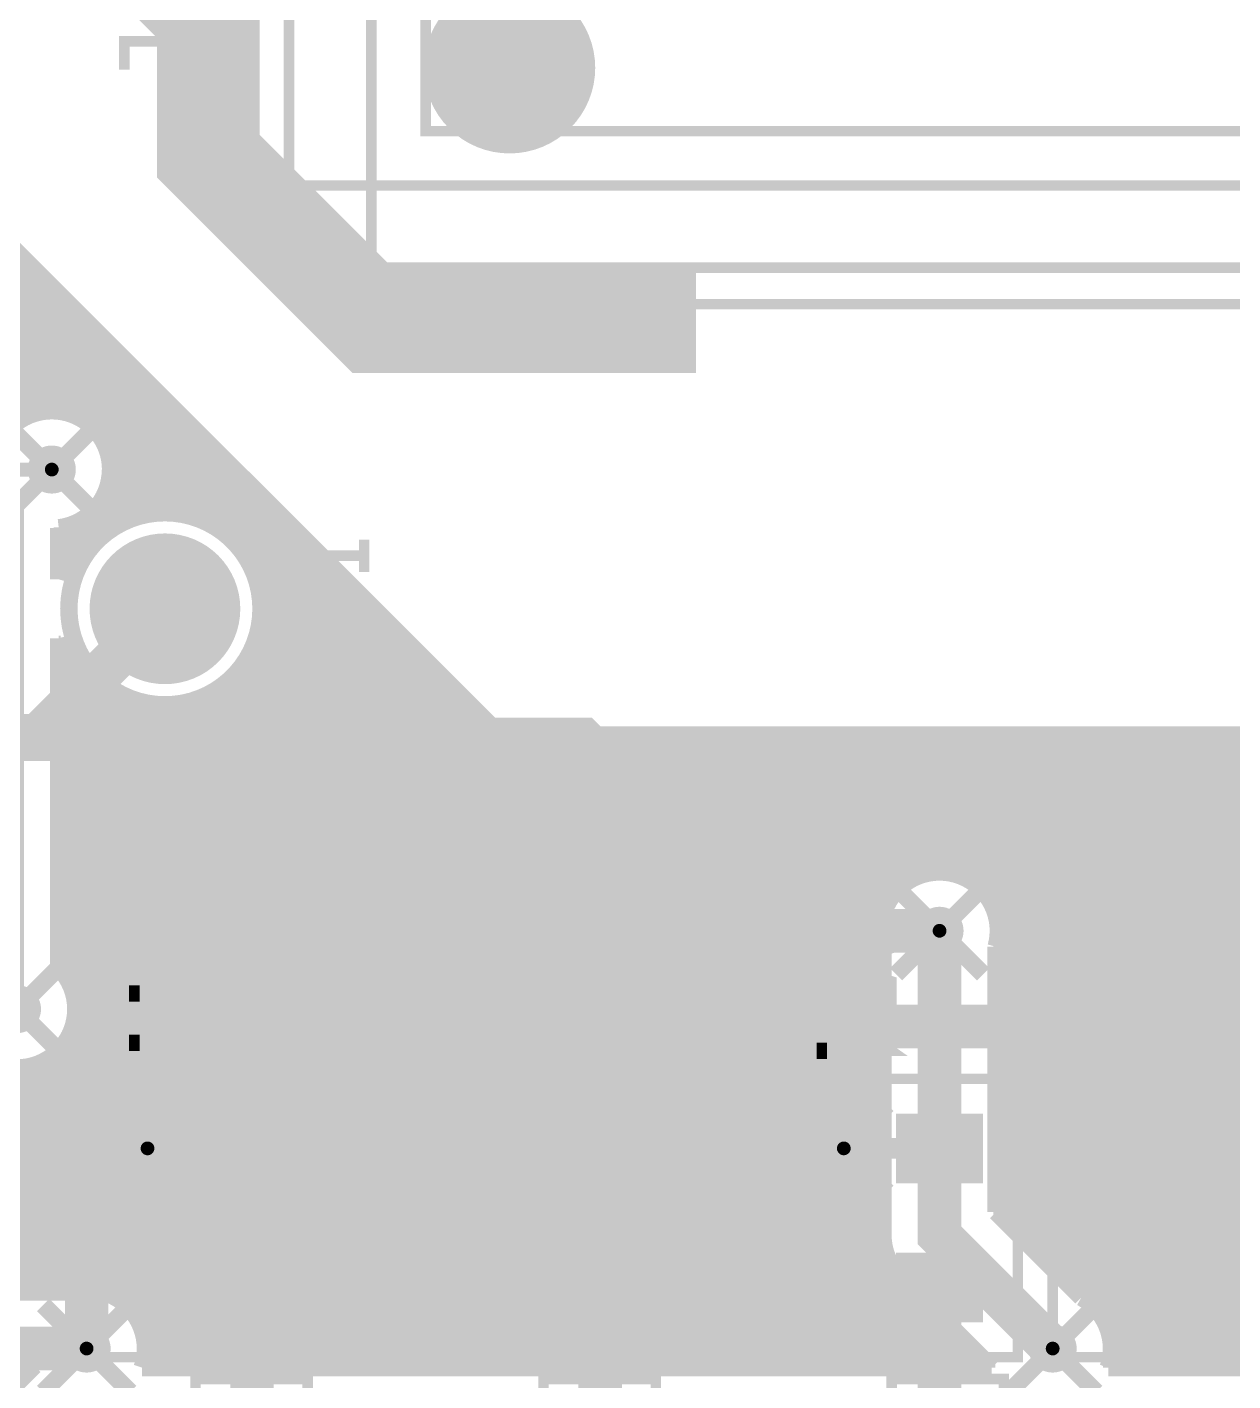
# Model space of a CAD drawing. Extents: x -20 to 155, y -91 to 215.
# Drawn here: x 56.41 to 74, y 173.52 to 193.27 of the extents above; entities that cross this region are included whole.
import ezdxf

# ---------------------------------------------------------------- set-up
doc = ezdxf.new("R2010")
doc.units = 0
doc.header["$MEASUREMENT"] = 0
doc.layers.get('0').update_dxf_attribs({"linetype": 'CONTINUOUS'})
for name, color, linetype in [('25-334-0_BOT', 7, 'CONTINUOUS'), ('25-334-0_DRD', 7, 'CONTINUOUS'), ('25-334-0_DRL', 2, 'CONTINUOUS'), ('25-334-0_IN1', 4, 'CONTINUOUS'), ('25-334-0_IN2', 3, 'CONTINUOUS'), ('25-334-0_SMB', 5, 'CONTINUOUS'), ('25-334-0_SMT', 10, 'CONTINUOUS'), ('25-334-0_SPT', 14, 'CONTINUOUS'), ('25-334-0_SST', 12, 'CONTINUOUS'), ('25-334-0_TOP', 11, 'CONTINUOUS'), ('THRUHOLE_TAP', 15, 'CONTINUOUS')]:
    doc.layers.add(name, color=color, linetype=linetype)

# ---------------------------------------------------------------- blocks, each defined once
blk = doc.blocks.new('ROUND_19')
at = {"const_width": 1.24968}
blk.add_lwpolyline([(-0.62484, 0, 1), (0.62484, 0, 1)], format="xyb", close=True, dxfattribs=at)
blk = doc.blocks.new('ROUND_28')
at = {"const_width": 1.09982}
blk.add_lwpolyline([(-0.54991, 0, 1), (0.54991, 0, 1)], format="xyb", close=True, dxfattribs=at)
blk = doc.blocks.new('ROUND_66')
at = {"const_width": 0.35052}
blk.add_lwpolyline([(-0.17526, 0, 1), (0.17526, 0, 1)], format="xyb", close=True, dxfattribs=at)
blk = doc.blocks.new('ROUND_3')
at = {"const_width": 0.50038}
blk.add_lwpolyline([(-0.25019, 0, 1), (0.25019, 0, 1)], format="xyb", close=True, dxfattribs=at)
blk = doc.blocks.new('ROUND_72')
at = {"const_width": 0.7493}
blk.add_lwpolyline([(-0.37465, 0, 1), (0.37465, 0, 1)], format="xyb", close=True, dxfattribs=at)
blk = doc.blocks.new('ROUND_86')
at = {"const_width": 0.10033}
blk.add_lwpolyline([(-0.050164, 0, 1), (0.050164, 0, 1)], format="xyb", close=True, dxfattribs=at)
blk = doc.blocks.new('ROUND_87')
at = {"const_width": 0.10033}
blk.add_lwpolyline([(-0.050164, 0, 1), (0.050164, 0, 1)], format="xyb", close=True, dxfattribs=at)
blk = doc.blocks.new('ROUND_23')
at = {"const_width": 0.35052}
blk.add_lwpolyline([(-0.17526, 0, 1), (0.17526, 0, 1)], format="xyb", close=True, dxfattribs=at)
blk = doc.blocks.new('ROUND_69')
at = {"const_width": 0.35052}
blk.add_lwpolyline([(-0.17526, 0, 1), (0.17526, 0, 1)], format="xyb", close=True, dxfattribs=at)
blk = doc.blocks.new('RECTANGLE_16')
blk.add_solid([(0.635, 0.508), (0.635, -0.508), (-0.635, 0.508), (-0.635, -0.508)])
blk = doc.blocks.new('ROUND_75')
at = {"const_width": 0.10033}
blk.add_lwpolyline([(-0.050164, 0, 1), (0.050164, 0, 1)], format="xyb", close=True, dxfattribs=at)

msp = doc.modelspace()

# ---------------------------------------------------------------- linework, layer by layer
at = {"layer": '25-334-0_BOT'}
for points, const_width in [([(54.1655, 192.0875), (63.5, 182.753)], 0.254), ([(56.49976, 189.75324), (46.90618, 189.75324)], 0.254), ([(56.4642, 189.7888), (56.4642, 187.6171)], 0.254), ([(56.6928, 189.5602), (56.6928, 187.67044)], 0.254), ([(56.72836, 189.52464), (47.03318, 189.52464)], 0.254), ([(56.95696, 189.29604), (47.08144, 189.29604)], 0.254), ([(56.9214, 189.3316), (56.9214, 187.66028)], 0.254), ([(57.18556, 189.06744), (47.06874, 189.06744)], 0.254), ([(57.15, 189.103), (57.15, 187.58408)], 0.254), ([(57.41416, 188.83884), (46.99, 188.83884)], 0.254), ([(57.3786, 188.8744), (57.3786, 187.41898)], 0.254), ([(57.64276, 188.61024), (46.81982, 188.61024)], 0.254), ([(57.6072, 188.6458), (57.6072, 186.99734)], 0.254), ([(57.87136, 188.38164), (46.355, 188.38164)], 0.254), ([(57.8358, 188.4172), (57.8358, 186.2836)], 0.254), ([(58.09996, 188.15304), (42.60596, 188.15304)], 0.254), ([(58.0644, 188.1886), (58.0644, 186.35218)], 0.254), ([(58.293, 187.96), (58.293, 186.38774)], 0.254), ([(58.32856, 187.92444), (42.83456, 187.92444)], 0.254), ([(58.55716, 187.69584), (43.06316, 187.69584)], 0.254), ([(58.5216, 187.7314), (58.5216, 186.39028)], 0.254), ([(58.78576, 187.46724), (57.3278, 187.46724)], 0.254), ([(58.7502, 187.5028), (58.7502, 186.35726)], 0.254), ([(59.01436, 187.23864), (57.51576, 187.23864)], 0.254), ([(58.9788, 187.2742), (58.9788, 186.29122)], 0.254), ([(59.24296, 187.01004), (57.60466, 187.01004)], 0.254), ([(59.2074, 187.0456), (59.2074, 186.18708)], 0.254), ([(56.769, 186.817), (56.261, 186.309), (56.261, 178.943)], 0.2032), ([(59.47156, 186.78144), (57.62498, 186.78144)], 0.254), ([(59.436, 186.817), (59.436, 186.0296)], 0.254), ([(57.6072, 186.63412), (57.6072, 186.17184)], 0.254), ([(59.6646, 186.5884), (59.6646, 185.80354)], 0.254), ([(59.70016, 186.55284), (57.58434, 186.55284)], 0.254), ([(57.3786, 186.21248), (57.3786, 186.00928)], 0.254), ([(57.95518, 186.32424), (57.47004, 186.32424)], 0.254), ([(59.92876, 186.32424), (58.88228, 186.32424)], 0.254), ([(59.8932, 186.3598), (59.8932, 185.42762)], 0.254), ([(57.15, 186.04738), (57.15, 185.77052)], 0.254), ([(57.48782, 186.09564), (57.23382, 186.09564)], 0.254), ([(60.15736, 186.09564), (59.34964, 186.09564)], 0.254), ([(60.1218, 186.1312), (60.1218, 173.7106)], 0.254), ([(56.8706, 185.9661), (56.8706, 185.21426)], 0.254), ([(57.23128, 185.86704), (56.8706, 185.86704)], 0.254), ([(56.9214, 185.97372), (56.9214, 185.36666)], 0.254), ([(60.38596, 185.86704), (59.60872, 185.86704)], 0.254), ([(60.3504, 185.9026), (60.3504, 173.7106)], 0.254), ([(57.05602, 185.63844), (56.8706, 185.63844)], 0.254), ([(60.61456, 185.63844), (59.78144, 185.63844)], 0.254), ([(60.579, 185.674), (60.579, 173.7106)], 0.254), ([(56.93918, 185.40984), (56.8706, 185.40984)], 0.254), ([(60.84316, 185.40984), (59.90082, 185.40984)], 0.254), ([(60.8076, 185.4454), (60.8076, 173.7106)], 0.254), ([(61.0362, 185.2168), (61.0362, 173.7106)], 0.254), ([(61.07176, 185.18124), (59.97702, 185.18124)], 0.254), ([(61.2648, 184.9882), (61.2648, 173.7106)], 0.254), ([(61.30036, 184.95264), (60.01766, 184.95264)], 0.254), ([(61.52896, 184.72404), (60.02528, 184.72404)], 0.254), ([(61.4934, 184.7596), (61.4934, 173.7106)], 0.254), ([(61.75756, 184.49544), (59.99988, 184.49544)], 0.254), ([(61.722, 184.531), (61.722, 173.7106)], 0.254), ([(56.8706, 184.35574), (56.8706, 179.54498)], 0.254), ([(56.89854, 184.26684), (56.8706, 184.26684)], 0.254), ([(56.9214, 184.20334), (56.9214, 179.4891)], 0.254), ([(61.98616, 184.26684), (59.94146, 184.26684)], 0.254), ([(61.9506, 184.3024), (61.9506, 173.7106)], 0.254), ([(56.99506, 184.03824), (56.8706, 184.03824)], 0.254), ([(62.21476, 184.03824), (59.8424, 184.03824)], 0.254), ([(59.8932, 184.13984), (59.8932, 173.7106)], 0.254), ([(62.1792, 184.0738), (62.1792, 173.7106)], 0.254), ([(57.14238, 183.80964), (56.8706, 183.80964)], 0.254), ([(62.44336, 183.80964), (59.69762, 183.80964)], 0.254), ([(62.4078, 183.8452), (62.4078, 173.7106)], 0.254), ([(57.15, 183.79948), (57.15, 174.83836)], 0.254), ([(59.6646, 183.76646), (59.6646, 173.7106)], 0.254), ([(62.6364, 183.6166), (62.6364, 173.7106)], 0.254), ([(57.3532, 183.58104), (56.8706, 183.58104)], 0.254), ([(57.3786, 183.56072), (57.3786, 174.8409)], 0.254), ([(59.436, 183.53786), (59.436, 173.7106)], 0.254), ([(62.67196, 183.58104), (59.48426, 183.58104)], 0.254), ([(57.68848, 183.35244), (56.8706, 183.35244)], 0.254), ([(57.6072, 183.39816), (57.6072, 174.77994)], 0.254), ([(57.8358, 183.2864), (57.8358, 174.64024)], 0.254), ([(58.0644, 183.21782), (58.0644, 174.33036)], 0.254), ([(58.7502, 183.2102), (58.7502, 173.7106)], 0.254), ([(58.9788, 183.27624), (58.9788, 173.7106)], 0.254), ([(62.90056, 183.35244), (59.14898, 183.35244)], 0.254), ([(59.2074, 183.38292), (59.2074, 173.7106)], 0.254), ([(62.865, 183.388), (62.865, 173.7106)], 0.254), ([(63.12916, 183.12384), (56.8706, 183.12384)], 0.254), ([(58.293, 183.18226), (58.293, 173.7106)], 0.254), ([(58.5216, 183.17972), (58.5216, 173.7106)], 0.254), ([(63.0936, 183.1594), (63.0936, 173.7106)], 0.254), ([(63.35776, 182.89524), (56.8706, 182.89524)], 0.254), ([(63.3222, 182.9308), (63.3222, 173.7106)], 0.254), ([(79.15656, 182.66664), (56.8706, 182.66664)], 0.254), ([(79.15148, 182.753), (63.5, 182.753)], 0.254), ([(63.5508, 182.753), (63.5508, 173.7106)], 0.254), ([(63.7794, 182.753), (63.7794, 173.7106)], 0.254), ([(64.008, 182.753), (64.008, 173.7106)], 0.254), ([(64.2366, 182.753), (64.2366, 173.7106)], 0.254), ([(64.4652, 182.753), (64.4652, 173.7106)], 0.254), ([(64.6938, 182.753), (64.6938, 173.7106)], 0.254), ([(64.9224, 182.753), (64.9224, 173.7106)], 0.254), ([(65.151, 182.753), (65.151, 173.7106)], 0.254), ([(65.3796, 182.753), (65.3796, 173.7106)], 0.254), ([(65.6082, 182.753), (65.6082, 173.7106)], 0.254), ([(65.8368, 182.753), (65.8368, 173.7106)], 0.254), ([(66.0654, 182.753), (66.0654, 173.7106)], 0.254), ([(66.294, 182.753), (66.294, 173.7106)], 0.254), ([(66.5226, 182.753), (66.5226, 173.7106)], 0.254), ([(66.7512, 182.753), (66.7512, 173.7106)], 0.254), ([(66.9798, 182.753), (66.9798, 173.7106)], 0.254), ([(67.2084, 182.753), (67.2084, 173.7106)], 0.254), ([(67.437, 182.753), (67.437, 173.7106)], 0.254), ([(67.6656, 182.753), (67.6656, 173.7106)], 0.254), ([(67.8942, 182.753), (67.8942, 173.7106)], 0.254), ([(68.1228, 182.753), (68.1228, 173.7106)], 0.254), ([(68.3514, 182.753), (68.3514, 173.7106)], 0.254), ([(68.58, 182.753), (68.58, 173.7106)], 0.254), ([(68.8086, 182.753), (68.8086, 173.7106)], 0.254), ([(69.0372, 182.753), (69.0372, 180.60162)], 0.254), ([(69.2658, 182.753), (69.2658, 180.81244)], 0.254), ([(69.4944, 182.753), (69.4944, 180.9115)], 0.254), ([(69.723, 182.753), (69.723, 180.94452)], 0.254), ([(69.9516, 182.753), (69.9516, 180.9115)], 0.254), ([(70.1802, 182.753), (70.1802, 180.81244)], 0.254), ([(70.4088, 182.753), (70.4088, 180.60162)], 0.254), ([(70.6374, 182.753), (70.6374, 175.89246)], 0.254), ([(70.866, 182.753), (70.866, 175.66386)], 0.254), ([(71.0946, 182.753), (71.0946, 175.43526)], 0.254), ([(71.3232, 182.753), (71.3232, 175.20666)], 0.254), ([(71.5518, 182.753), (71.5518, 174.97806)], 0.254), ([(71.7804, 182.753), (71.7804, 174.74946)], 0.254), ([(72.009, 182.753), (72.009, 174.56658)], 0.254), ([(72.2376, 182.753), (72.2376, 173.7106)], 0.254), ([(72.4662, 182.753), (72.4662, 173.7106)], 0.254), ([(72.6948, 182.753), (72.6948, 173.7106)], 0.254), ([(72.9234, 182.753), (72.9234, 173.7106)], 0.254), ([(73.152, 182.753), (73.152, 173.7106)], 0.254), ([(73.3806, 182.753), (73.3806, 173.7106)], 0.254), ([(73.6092, 182.753), (73.6092, 173.7106)], 0.254), ([(73.8378, 182.753), (73.8378, 173.7106)], 0.254), ([(74.0664, 182.753), (74.0664, 173.7106)], 0.254), ([(79.21244, 182.43804), (56.8706, 182.43804)], 0.254), ([(79.34706, 182.20944), (56.8706, 182.20944)], 0.254), ([(79.63662, 181.98084), (56.8706, 181.98084)], 0.254), ([(130.31724, 181.75224), (56.8706, 181.75224)], 0.254), ([(130.08864, 181.52364), (56.8706, 181.52364)], 0.254), ([(129.86004, 181.29504), (56.8706, 181.29504)], 0.254), ([(129.63144, 181.06644), (56.8706, 181.06644)], 0.254), ([(69.30898, 180.83784), (56.8706, 180.83784)], 0.254), ([(129.40284, 180.83784), (70.13448, 180.83784)], 0.254), ([(69.04228, 180.60924), (56.8706, 180.60924)], 0.254), ([(129.17424, 180.60924), (70.40118, 180.60924)], 0.254), ([(68.91782, 180.38064), (56.8706, 180.38064)], 0.254), ([(71.374, 173.99), (69.723, 175.641), (69.723, 180.086)], 0.635), ([(128.94564, 180.38064), (70.52818, 180.38064)], 0.254), ([(68.86702, 180.15204), (56.8706, 180.15204)], 0.254), ([(128.71704, 180.15204), (70.57644, 180.15204)], 0.254), ([(68.87972, 179.92344), (56.8706, 179.92344)], 0.254), ([(68.8975, 179.85232), (68.8975, 175.641)], 0.254), ([(70.5485, 179.85232), (70.5485, 175.98136)], 0.254), ([(128.48844, 179.92344), (70.56374, 179.92344)], 0.254), ([(68.8975, 179.69484), (56.8706, 179.69484)], 0.254), ([(128.25984, 179.69484), (70.5485, 179.69484)], 0.254), ([(68.8975, 179.46624), (56.93918, 179.46624)], 0.254), ([(128.03124, 179.46624), (70.5485, 179.46624)], 0.254), ([(68.8975, 179.23764), (57.06618, 179.23764)], 0.254), ([(88.72474, 179.23764), (70.5485, 179.23764)], 0.254), ([(68.8975, 179.00904), (57.11444, 179.00904)], 0.254), ([(88.38946, 179.00904), (70.5485, 179.00904)], 0.254), ([(68.8975, 178.78044), (57.10174, 178.78044)], 0.254), ([(88.24214, 178.78044), (70.5485, 178.78044)], 0.254), ([(68.8975, 178.55184), (57.023, 178.55184)], 0.254), ([(88.1761, 178.55184), (70.5485, 178.55184)], 0.254), ([(68.8975, 178.32324), (56.85282, 178.32324)], 0.254), ([(56.9214, 178.39436), (56.9214, 174.8155)], 0.254), ([(88.1761, 178.32324), (70.5485, 178.32324)], 0.254), ([(68.8975, 178.09464), (56.388, 178.09464)], 0.254), ([(56.4642, 178.10988), (56.4642, 174.8155)], 0.254), ([(56.6928, 178.20132), (56.6928, 174.8155)], 0.254), ([(88.2396, 178.09464), (70.5485, 178.09464)], 0.254), ([(68.8975, 177.86604), (48.26, 177.86604)], 0.254), ([(88.38438, 177.86604), (70.5485, 177.86604)], 0.254), ([(68.8975, 177.63744), (48.26, 177.63744)], 0.254), ([(88.7095, 177.63744), (70.5485, 177.63744)], 0.254), ([(68.8975, 177.40884), (48.26, 177.40884)], 0.254), ([(125.97384, 177.40884), (70.5485, 177.40884)], 0.254), ([(68.8975, 177.18024), (48.26, 177.18024)], 0.254), ([(125.74524, 177.18024), (70.5485, 177.18024)], 0.254), ([(68.8975, 176.95164), (48.26, 176.95164)], 0.254), ([(125.51664, 176.95164), (70.5485, 176.95164)], 0.254), ([(68.8975, 176.72304), (48.26, 176.72304)], 0.254), ([(125.28804, 176.72304), (70.5485, 176.72304)], 0.254), ([(68.8975, 176.49444), (48.26, 176.49444)], 0.254), ([(125.05944, 176.49444), (70.5485, 176.49444)], 0.254), ([(68.8975, 176.26584), (48.26, 176.26584)], 0.254), ([(124.83084, 176.26584), (70.5485, 176.26584)], 0.254), ([(68.8975, 176.03724), (48.26, 176.03724)], 0.254), ([(124.60224, 176.03724), (70.5485, 176.03724)], 0.254), ([(70.5485, 175.98136), (71.7931, 174.73676)], 0.254), ([(68.8975, 175.80864), (48.26, 175.80864)], 0.254), ([(124.37364, 175.80864), (70.72122, 175.80864)], 0.254), ([(68.90004, 175.58004), (48.26, 175.58004)], 0.254), ([(124.14504, 175.58004), (70.94982, 175.58004)], 0.254), ([(68.9483, 175.35144), (48.26, 175.35144)], 0.254), ([(123.91644, 175.35144), (71.17842, 175.35144)], 0.254), ([(69.08038, 175.12284), (48.26, 175.12284)], 0.254), ([(69.0372, 175.18126), (69.0372, 173.7106)], 0.254), ([(123.68784, 175.12284), (71.40702, 175.12284)], 0.254), ([(69.14642, 175.04918), (70.485, 173.7106)], 0.254), ([(69.2658, 174.9298), (69.2658, 173.7106)], 0.254), ([(69.30136, 174.89424), (48.26, 174.89424)], 0.254), ([(57.04332, 174.8155), (50.39614, 174.8155)], 0.254), ([(123.45924, 174.89424), (71.63562, 174.89424)], 0.254), ([(69.52996, 174.66564), (57.80532, 174.66564)], 0.254), ([(69.4944, 174.7012), (69.4944, 173.7106)], 0.254), ([(123.23064, 174.66564), (71.90232, 174.66564)], 0.254), ([(69.75856, 174.43704), (58.00852, 174.43704)], 0.254), ([(69.723, 174.4726), (69.723, 173.7106)], 0.254), ([(123.00204, 174.43704), (72.10552, 174.43704)], 0.254), ([(57.277, 173.99), (50.165, 173.99)], 0.635), ([(69.98716, 174.20844), (58.10504, 174.20844)], 0.254), ([(69.9516, 174.244), (69.9516, 173.7106)], 0.254), ([(122.77344, 174.20844), (72.20204, 174.20844)], 0.254), ([(70.21576, 173.97984), (58.13298, 173.97984)], 0.254), ([(70.1802, 174.0154), (70.1802, 173.7106)], 0.254), ([(122.54484, 173.97984), (72.22998, 173.97984)], 0.254), ([(70.44436, 173.75124), (58.09996, 173.75124)], 0.254), ([(70.4088, 173.7868), (70.4088, 173.7106)], 0.254), ([(108.5342, 173.75124), (72.19696, 173.75124)], 0.254), ([(70.485, 173.7106), (58.08726, 173.7106)], 0.254), ([(108.48848, 173.7106), (72.18426, 173.7106)], 0.254)]:
    msp.add_lwpolyline(points, dxfattribs=dict(at, const_width=const_width))
at = {"layer": '25-334-0_BOT', "const_width": 0.254}
for points in [[(56.769, 187.67552, 0.4124809), (55.91048, 186.82208)], [(57.62752, 186.817, 0.4142136), (56.769, 187.67552)], [(56.8706, 185.9661, 0.3798195), (57.62498, 186.817)], [(58.42, 186.39282, 0.3370946), (56.8706, 185.21426)], [(60.02782, 184.785, 0.4142136), (58.42, 186.39282)], [(58.42, 183.17718, 0.4142136), (60.02782, 184.785)], [(56.8706, 184.35574, 0.3370943), (58.42, 183.17718)], [(69.723, 180.94452, 0.4142136), (68.86448, 180.086)], [(70.58152, 180.086, 0.4142136), (69.723, 180.94452)], [(68.86448, 180.086, 0.0690747), (68.89694, 179.85216)], [(70.5485, 179.85232, 0.0690745), (70.58094, 180.086)], [(57.11952, 178.943, 0.1972783), (56.87187, 179.54624)], [(56.261, 178.08448, 0.4142136), (57.11952, 178.943)], [(68.8975, 175.641, 0.1989124), (69.13928, 175.05728)], [(68.8975, 175.641, 0.1989124), (69.13928, 175.05728)], [(57.277, 174.84852, 0.0690749), (57.04316, 174.81606)], [(58.13552, 173.99, 0.4142136), (57.277, 174.84852)], [(72.23252, 173.99, 0.2712162), (71.7931, 174.73676)], [(58.08726, 173.7106, 0.0832061), (58.13408, 173.99)], [(72.18426, 173.7106, 0.0832061), (72.23108, 173.99)]]:
    msp.add_lwpolyline(points, format="xyb", dxfattribs=at)
at = {"layer": '25-334-0_DRD', "const_width": 0.254}
for points in [[(62.8142, 192.42532), (63.4492, 193.06032)], [(62.8142, 192.93332), (62.8142, 192.42532)], [(63.4492, 192.29832), (62.8142, 192.93332)], [(63.4492, 193.06032), (64.0842, 192.42532)], [(64.0842, 192.93332), (63.4492, 192.29832)], [(64.0842, 192.42532), (64.0842, 192.93332)], [(57.404, 187.452), (56.134, 186.182)], [(57.404, 186.182), (56.134, 187.452)], [(58.42, 185.42), (57.785, 184.785)], [(59.055, 184.785), (58.42, 185.42)], [(57.785, 184.785), (58.42, 184.15)], [(58.42, 184.15), (59.055, 184.785)], [(70.358, 180.721), (69.088, 179.451)], [(70.358, 179.451), (69.088, 180.721)], [(56.896, 179.578), (55.626, 178.308)], [(56.896, 178.308), (55.626, 179.578)], [(58.801, 177.546), (57.531, 176.276)], [(58.801, 176.276), (57.531, 177.546)], [(58.801, 177.546), (57.531, 176.276)], [(58.801, 176.276), (57.531, 177.546)], [(58.801, 177.546), (57.531, 176.276)], [(58.801, 176.276), (57.531, 177.546)], [(68.961, 177.546), (67.691, 176.276)], [(68.961, 176.276), (67.691, 177.546)], [(57.912, 174.625), (56.642, 173.355)], [(57.912, 173.355), (56.642, 174.625)], [(72.009, 174.625), (70.739, 173.355)], [(72.009, 173.355), (70.739, 174.625)], [(56.515, 173.736), (55.245, 172.466)]]:
    msp.add_lwpolyline(points, dxfattribs=at)
at = {"layer": '25-334-0_DRL', "const_width": 1.4986}
msp.add_lwpolyline([(66.167, 188.976), (61.468, 188.976), (59.055, 191.389), (59.055, 193.421), (46.228, 206.375)], dxfattribs=at)
at = {"layer": '25-334-0_IN1', "const_width": 0.635}
for points in [[(80.01, 182.753), (64.643, 182.753), (64.516, 182.88), (49.657, 182.88)], [(49.657, 182.88), (64.516, 182.88), (64.643, 182.753), (80.01, 182.753)]]:
    msp.add_lwpolyline(points, dxfattribs=at)
at = {"layer": '25-334-0_SST', "const_width": 0.1524}
for points in [[(104.86644, 212.89772), (103.66756, 212.89772), (61.43244, 212.89772), (61.43244, 190.96228), (103.66756, 190.96228), (103.66756, 212.89772), (103.66756, 214.0966), (61.43244, 214.0966)], [(59.70016, 190.42888), (59.70016, 213.43112), (60.23102, 212.89772), (60.23102, 190.96228), (59.70016, 190.42888)], [(62.22492, 191.75476), (100.8761, 191.75476), (102.87508, 193.75374), (102.87508, 212.10524), (62.22492, 212.10524), (62.22492, 191.75476)], [(57.82818, 192.65138), (57.82818, 193.0654), (58.84418, 193.0654)], [(60.89904, 189.23), (61.43244, 189.7634), (61.43244, 190.96228), (60.23102, 190.96228)], [(61.43244, 189.7634), (103.66756, 189.7634)], [(104.20096, 189.23), (60.89904, 189.23)], [(61.32576, 185.32094), (61.32576, 185.79592)], [(60.30976, 185.5597), (61.32576, 185.5597)], [(60.81776, 184.95772), (60.81776, 184.60212), (60.98794, 184.48274), (61.15812, 184.48274), (61.32576, 184.60212), (61.32576, 184.95772), (60.30976, 184.95772)], [(60.81776, 183.7055), (60.98794, 183.64454), (61.15812, 183.64454), (61.32576, 183.7055), (61.32576, 184.0611), (61.15812, 184.11952), (60.98794, 184.11952), (60.81776, 184.0611), (60.81776, 183.7055), (60.65012, 183.64454), (60.47994, 183.64454), (60.30976, 183.7055), (60.30976, 184.0611), (60.47994, 184.11952), (60.65012, 184.11952), (60.81776, 184.0611)], [(62.96914, 180.50002), (62.79896, 180.4416), (62.79896, 180.20538), (62.96914, 180.14442), (63.13678, 180.02758), (63.64478, 180.02758), (63.81496, 180.086), (63.81496, 180.4416), (63.64478, 180.50002), (62.96914, 180.50002)], [(73.00214, 180.50002), (72.83196, 180.4416), (72.83196, 180.20538), (73.00214, 180.14442), (73.16978, 180.02758), (73.67778, 180.02758), (73.84796, 180.086), (73.84796, 180.4416), (73.67778, 180.50002), (73.00214, 180.50002)], [(58.14314, 180.24602), (57.97296, 180.1876), (57.97296, 179.95138), (58.14314, 179.89042), (58.31078, 179.77358), (58.81878, 179.77358), (58.98896, 179.832), (58.98896, 180.1876), (58.81878, 180.24602), (58.14314, 180.24602)], [(63.13678, 180.2638), (62.79896, 180.02758)], [(68.17614, 180.24602), (68.00596, 180.1876), (68.00596, 179.95138), (68.17614, 179.89042), (68.34378, 179.77358), (68.85178, 179.77358), (69.02196, 179.832), (69.02196, 180.1876), (68.85178, 180.24602), (68.17614, 180.24602)], [(73.16978, 180.2638), (72.83196, 180.02758)], [(58.31078, 180.0098), (57.97296, 179.77358)], [(68.34378, 180.0098), (68.00596, 179.77358)], [(62.79896, 179.18938), (62.79896, 179.66182), (63.47714, 179.18938), (63.64478, 179.18938), (63.81496, 179.2478), (63.81496, 179.6034), (63.64478, 179.66182)], [(72.83196, 179.18938), (72.83196, 179.66182), (73.51014, 179.18938), (73.67778, 179.18938), (73.84796, 179.2478), (73.84796, 179.6034), (73.67778, 179.66182)], [(68.00596, 178.93538), (68.00596, 179.40782), (68.68414, 178.93538), (68.85178, 178.93538), (69.02196, 178.9938), (69.02196, 179.3494), (68.85178, 179.40782)], [(57.97296, 179.05222), (57.97296, 179.29098)], [(57.97296, 179.1716), (58.98896, 179.1716), (58.81878, 179.29098)], [(62.79896, 178.64582), (62.96914, 178.7652), (63.13678, 178.82362), (63.47714, 178.82362), (63.64478, 178.7652), (63.81496, 178.64582), (63.81496, 178.52898), (63.64478, 178.4096), (63.47714, 178.35118), (63.13678, 178.35118), (62.96914, 178.4096), (62.79896, 178.52898), (62.79896, 178.64582)], [(72.83196, 178.35118), (72.83196, 178.82362), (73.51014, 178.35118), (73.67778, 178.35118), (73.84796, 178.4096), (73.84796, 178.7652), (73.67778, 178.82362)], [(57.97296, 178.3334), (57.97296, 178.56962)], [(57.97296, 178.45278), (58.98896, 178.45278), (58.81878, 178.56962)], [(68.00596, 178.21402), (68.00596, 178.45278)], [(68.00596, 178.3334), (69.02196, 178.3334), (68.85178, 178.45278)], [(60.706, 173.863), (60.706, 177.927), (56.134, 177.927), (56.134, 176.149), (56.388, 175.895), (56.134, 175.641), (56.134, 173.863), (60.706, 173.863)], [(65.786, 173.863), (65.786, 177.927), (61.214, 177.927), (61.214, 176.149), (61.468, 175.895), (61.214, 175.641), (61.214, 173.863), (65.786, 173.863)], [(70.866, 173.863), (70.866, 177.927), (66.294, 177.927), (66.294, 176.149), (66.548, 175.895), (66.294, 175.641), (66.294, 173.863), (70.866, 173.863)], [(75.946, 173.863), (75.946, 177.927), (71.374, 177.927), (71.374, 176.149), (71.628, 175.895), (71.374, 175.641), (71.374, 173.863), (75.946, 173.863)], [(58.8645, 173.5455), (58.8645, 170.6245), (60.5028, 170.6245), (60.5028, 173.5455), (58.8645, 173.5455)], [(63.9445, 173.5455), (63.9445, 170.6245), (65.5828, 170.6245), (65.5828, 173.5455), (63.9445, 173.5455)], [(69.0245, 173.5455), (69.0245, 170.6245), (70.6628, 170.6245), (70.6628, 173.5455), (69.0245, 173.5455)]]:
    msp.add_lwpolyline(points, dxfattribs=at)
at = {"layer": '25-334-0_SST'}
for points, const_width in [([(60.23102, 190.96228, 0.4142136), (61.43244, 189.76086)], 0.1524), ([(59.70016, 190.42888, 0.4142136), (60.89904, 189.23)], 0.1524), ([(58.42, 186.18708, 0.4142136), (57.01792, 184.785)], 0.254), ([(59.82208, 184.785, 0.4142136), (58.42, 186.18708)], 0.254), ([(57.01792, 184.785, 0.4142136), (58.42, 183.38292)], 0.254), ([(58.42, 183.38292, 0.4142136), (59.82208, 184.785)], 0.254)]:
    msp.add_lwpolyline(points, format="xyb", dxfattribs=dict(at, const_width=const_width))
at = {"layer": '25-334-0_TOP'}
for points, const_width in [([(52.705, 205.74), (63.4492, 194.99326), (63.4492, 192.67932)], 1.27), ([(69.723, 180.086), (65.659, 180.086), (54.864, 190.881), (54.864, 192.913)], 0.635), ([(55.245, 186.7662), (55.2958, 186.817), (56.769, 186.817)], 0.2032), ([(58.42, 184.785), (56.5658, 182.9308), (53.34, 182.9308)], 0.635), ([(57.277, 175.895), (57.277, 178.181), (57.785, 178.689), (62.357, 178.689), (62.357, 175.895)], 0.635), ([(62.357, 175.895), (62.357, 178.689), (71.374, 178.689), (72.517, 177.546), (72.517, 175.895)], 0.635), ([(58.166, 176.911), (59.563, 176.911)], 0.635), ([(58.166, 176.911), (59.563, 176.911)], 0.635), ([(58.166, 176.911), (59.563, 176.911)], 0.635), ([(69.723, 176.911), (64.643, 176.911)], 0.3048), ([(64.643, 176.911), (68.326, 176.911)], 0.3048), ([(57.277, 175.895), (57.277, 173.99)], 0.635), ([(64.643, 174.879), (66.548, 174.879), (67.437, 175.768), (67.437, 175.895)], 0.635), ([(59.563, 174.879), (59.69, 174.752), (59.69, 172.7962)], 0.635), ([(64.643, 174.879), (64.77, 174.752), (64.77, 172.7962)], 0.635), ([(69.723, 174.879), (70.485, 174.879), (71.374, 173.99)], 0.635), ([(69.723, 174.879), (69.723, 172.9232), (69.85, 172.7962)], 0.635)]:
    msp.add_lwpolyline(points, dxfattribs=dict(at, const_width=const_width))

# ---------------------------------------------------------------- block references
at = {"layer": '25-334-0_BOT'}
for name, p in [('ROUND_19', (63.4492, 192.67932)), ('ROUND_66', (56.769, 186.817)), ('ROUND_28', (58.42, 184.785)), ('ROUND_66', (69.723, 180.086)), ('ROUND_66', (56.261, 178.943)), ('ROUND_66', (58.166, 176.911)), ('ROUND_66', (68.326, 176.911)), ('ROUND_66', (57.277, 173.99)), ('ROUND_66', (71.374, 173.99))]:
    msp.add_blockref(name, p, dxfattribs=at)
at = {"layer": '25-334-0_DRL'}
for name, p in [('ROUND_72', (63.4492, 192.67932)), ('ROUND_87', (56.769, 186.817)), ('ROUND_3', (58.42, 184.785)), ('ROUND_86', (69.723, 180.086)), ('ROUND_87', (58.166, 176.911)), ('ROUND_87', (68.326, 176.911)), ('ROUND_86', (57.277, 173.99)), ('ROUND_86', (71.374, 173.99))]:
    msp.add_blockref(name, p, dxfattribs=at)
at = {"layer": '25-334-0_IN1'}
for name, p in [('ROUND_19', (63.4492, 192.67932)), ('ROUND_66', (56.769, 186.817)), ('ROUND_28', (58.42, 184.785)), ('ROUND_66', (69.723, 180.086)), ('ROUND_66', (56.261, 178.943)), ('ROUND_66', (58.166, 176.911)), ('ROUND_66', (68.326, 176.911)), ('ROUND_66', (57.277, 173.99)), ('ROUND_66', (71.374, 173.99))]:
    msp.add_blockref(name, p, dxfattribs=at)
at = {"layer": '25-334-0_IN2'}
for name, p in [('ROUND_19', (63.4492, 192.67932)), ('ROUND_69', (56.769, 186.817)), ('ROUND_28', (58.42, 184.785)), ('ROUND_23', (69.723, 180.086)), ('ROUND_69', (56.261, 178.943)), ('ROUND_69', (58.166, 176.911)), ('ROUND_69', (68.326, 176.911)), ('ROUND_23', (57.277, 173.99)), ('ROUND_23', (71.374, 173.99))]:
    msp.add_blockref(name, p, dxfattribs=at)
at = {"layer": '25-334-0_SMB'}
for name, p in [('ROUND_19', (63.4492, 192.67932)), ('ROUND_28', (58.42, 184.785))]:
    msp.add_blockref(name, p, dxfattribs=at)
at = {"layer": '25-334-0_SMT'}
for name, p in [('ROUND_19', (63.4492, 192.67932)), ('ROUND_28', (58.42, 184.785)), ('RECTANGLE_16', (59.563, 176.911)), ('RECTANGLE_16', (64.643, 176.911)), ('RECTANGLE_16', (69.723, 176.911)), ('RECTANGLE_16', (57.277, 175.895)), ('RECTANGLE_16', (62.357, 175.895)), ('RECTANGLE_16', (67.437, 175.895)), ('RECTANGLE_16', (72.517, 175.895)), ('RECTANGLE_16', (59.563, 174.879)), ('RECTANGLE_16', (64.643, 174.879)), ('RECTANGLE_16', (69.723, 174.879))]:
    msp.add_blockref(name, p, dxfattribs=at)
at = {"layer": '25-334-0_SPT'}
for p in [(59.563, 176.911), (64.643, 176.911), (69.723, 176.911), (57.277, 175.895), (62.357, 175.895), (67.437, 175.895), (72.517, 175.895), (59.563, 174.879), (64.643, 174.879), (69.723, 174.879)]:
    msp.add_blockref('RECTANGLE_16', p, dxfattribs=at)
at = {"layer": '25-334-0_TOP'}
for name, p in [('ROUND_19', (63.4492, 192.67932)), ('ROUND_66', (56.769, 186.817)), ('ROUND_28', (58.42, 184.785)), ('ROUND_66', (69.723, 180.086)), ('ROUND_66', (56.261, 178.943)), ('RECTANGLE_16', (59.563, 176.911)), ('RECTANGLE_16', (64.643, 176.911)), ('RECTANGLE_16', (69.723, 176.911)), ('ROUND_66', (58.166, 176.911)), ('ROUND_66', (68.326, 176.911)), ('RECTANGLE_16', (57.277, 175.895)), ('RECTANGLE_16', (62.357, 175.895)), ('RECTANGLE_16', (67.437, 175.895)), ('RECTANGLE_16', (72.517, 175.895)), ('RECTANGLE_16', (59.563, 174.879)), ('RECTANGLE_16', (64.643, 174.879)), ('RECTANGLE_16', (69.723, 174.879)), ('ROUND_66', (57.277, 173.99)), ('ROUND_66', (71.374, 173.99))]:
    msp.add_blockref(name, p, dxfattribs=at)
at = {"layer": 'THRUHOLE_TAP'}
for name, p in [('ROUND_72', (63.4492, 192.67932)), ('ROUND_75', (56.769, 186.817)), ('ROUND_3', (58.42, 184.785)), ('ROUND_75', (69.723, 180.086)), ('ROUND_75', (58.166, 176.911)), ('ROUND_75', (68.326, 176.911)), ('ROUND_75', (57.277, 173.99)), ('ROUND_75', (71.374, 173.99))]:
    msp.add_blockref(name, p, dxfattribs=at)

doc.saveas('drawing.dxf')
